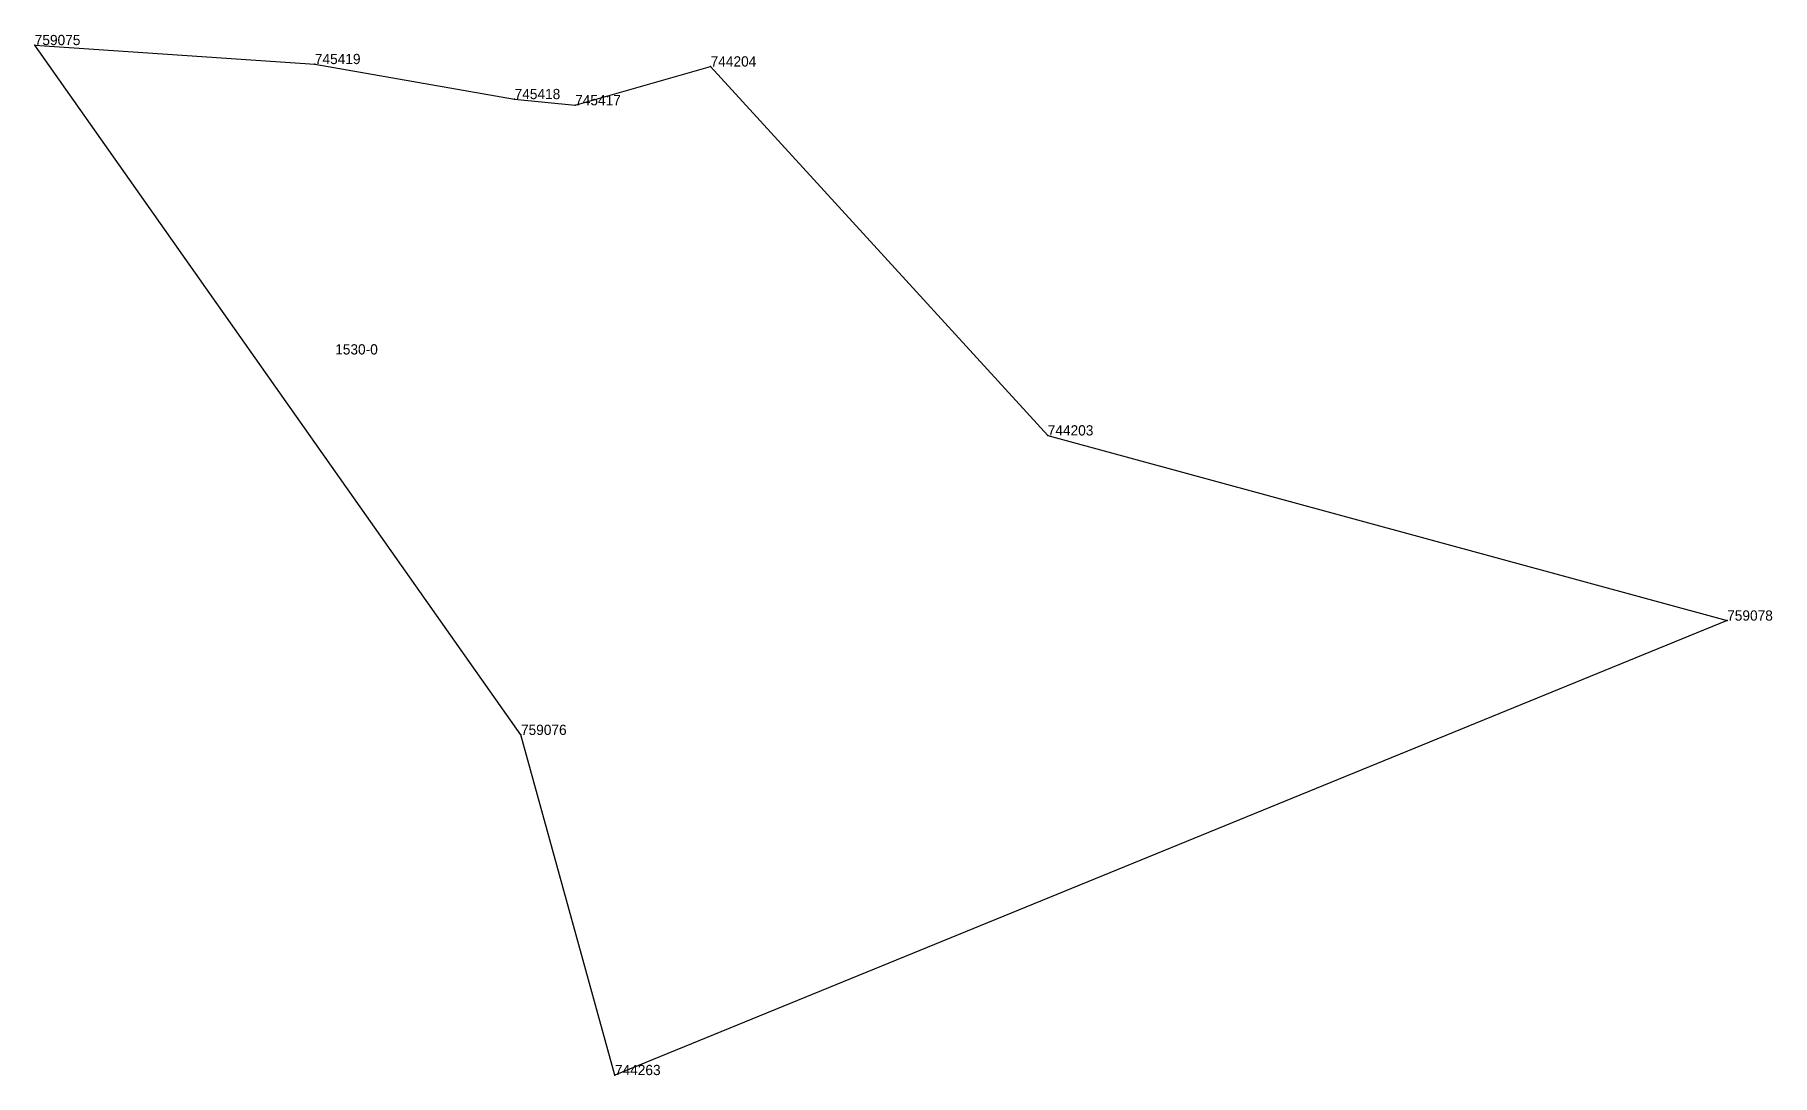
# Model space of a CAD drawing. Extents: x 7500134 to 7500270, y 4691325 to 4691406.
import ezdxf

# ---------------------------------------------------------------- set-up
doc = ezdxf.new("R2010")
doc.units = 0

msp = doc.modelspace()

# ---------------------------------------------------------------- linework, layer by layer
at = {"layer": 'Parcela Baze'}
msp.add_lwpolyline([(7500176.389, 4691400.555), (7500186.979, 4691403.585), (7500213.319, 4691374.746), (7500266.414, 4691360.274), (7500179.499, 4691324.749), (7500172.156, 4691351.338), (7500134.161, 4691405.257), (7500156.049, 4691403.775), (7500171.659, 4691401.035), (7500176.389, 4691400.555)], dxfattribs=at)
at = {"layer": 'Pikat'}
for p in [(7500134.161, 4691405.257), (7500156.049, 4691403.775), (7500186.979, 4691403.585), (7500171.659, 4691401.035), (7500176.389, 4691400.555), (7500213.319, 4691374.746), (7500266.414, 4691360.274), (7500172.156, 4691351.338), (7500179.499, 4691324.749)]:
    msp.add_point(p, dxfattribs=at)

# ---------------------------------------------------------------- texts
at = {"layer": 'Nr e Pikave Gjeodezike te Parceles Baze'}
for s, p in [('759075', (7500134.161, 4691405.257)), ('745419', (7500156.049, 4691403.775)), ('744204', (7500186.979, 4691403.585)), ('745418', (7500171.659, 4691401.035)), ('745417', (7500176.389, 4691400.555)), ('744203', (7500213.319, 4691374.746)), ('759078', (7500266.414, 4691360.274)), ('759076', (7500172.156, 4691351.338)), ('744263', (7500179.499, 4691324.749))]:
    msp.add_text(s, height=0.8, dxfattribs=at).set_placement(p)
at = {"layer": 'Nr Parceles Baze'}
msp.add_text('1530-0', height=0.8, dxfattribs=at).set_placement((7500157.639, 4691381.076))

doc.saveas('drawing.dxf')
